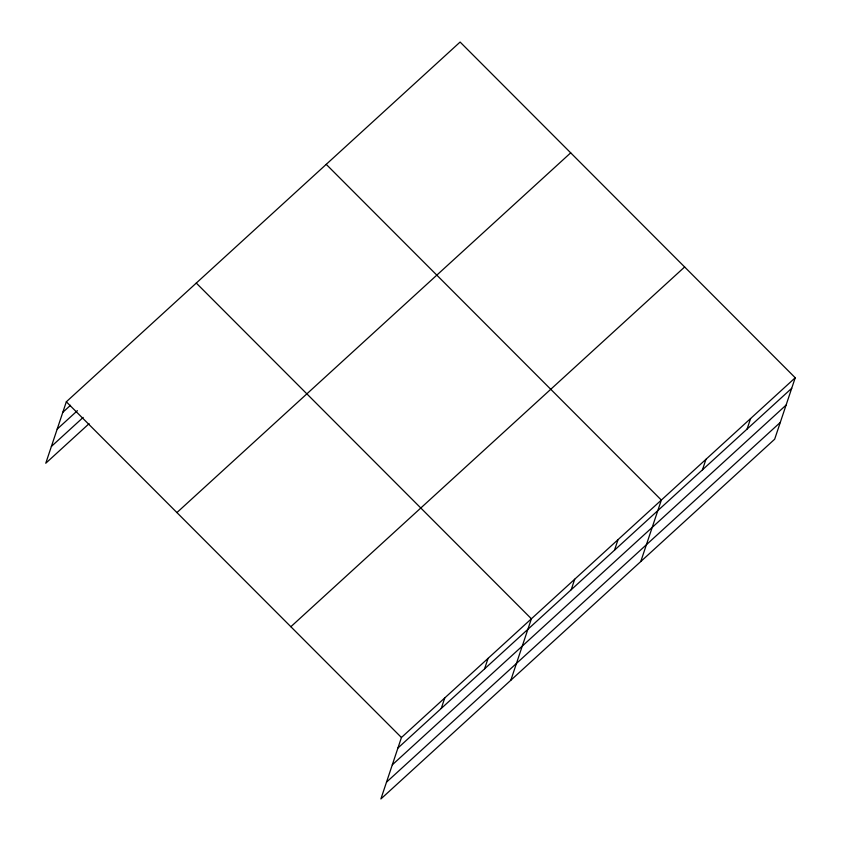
<?xml version="1.0" encoding="UTF-8"?>
<svg xmlns="http://www.w3.org/2000/svg" width="841" height="841" viewBox="0 0 841 841"><rect width="100%" height="100%" fill="white"/><g stroke="black" fill="none" stroke-linecap="round" stroke-linejoin="round"><path stroke-width="1.26" d="M795.229 377.767L401.441 737.504L380.889 798.95L774.666 439.212L795.229 377.767L460.111 42.05L66.334 401.788L45.771 463.233L89.093 423.664M441.241 708.458L444.763 697.925M484.553 668.889L488.074 658.356M510.834 680.232L531.396 618.787L196.279 283.07M571.186 589.751L574.708 579.218M614.498 550.182L618.03 539.649M640.779 561.525L661.341 500.069L326.234 164.363M702.445 469.835L705.967 459.302M747.071 429.068L750.603 418.534M62.812 412.321L70.507 405.288M57.188 429.12L77.404 410.66M51.396 446.434L83.164 417.42M176.925 512.568L570.703 152.831M290.86 626.713L684.637 266.975M397.919 748.038L791.707 388.3M392.295 764.837L786.083 405.099M386.503 782.151L780.29 422.413M66.334 401.788L401.441 737.504"/></g></svg>
